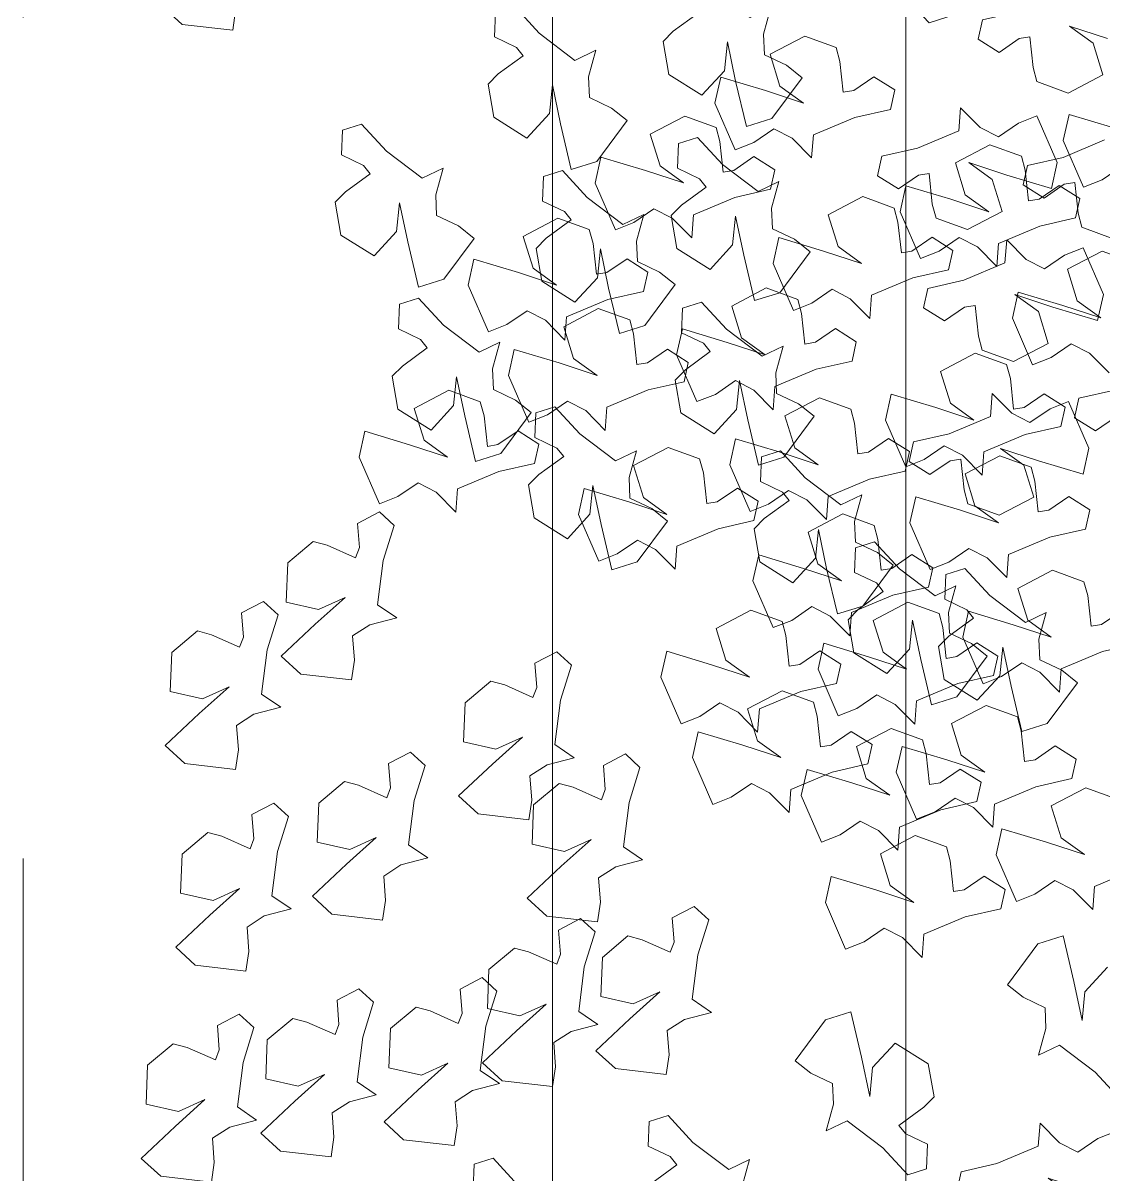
# Model space of a CAD drawing. Header units: metres. Extents: x -44 to 358, y -286 to 66.
# Drawn here: x -10.622 to -10.009, y -272.429 to -271.777 of the extents above; entities that cross this region are included whole.
import ezdxf

# ---------------------------------------------------------------- set-up
doc = ezdxf.new("R2010")
doc.units = ezdxf.units.M
doc.header["$LTSCALE"] = 0.3
doc.linetypes.add('HIDDEN2', pattern=[4.7625, 3.175, -1.5875])
for name, color, linetype, lineweight in [('ARBOLES', 86, 'Continuous', 0), ('baños', 141, 'Continuous', 0), ('Columnas', 7, 'Continuous', 18), ('muros bajitos', 252, 'Continuous', 5)]:
    doc.layers.add(name, color=color, linetype=linetype, lineweight=lineweight)
doc.layers.add('Techos 1', color=7, linetype='HIDDEN2', lineweight=9, true_color=0x42391a)

# ---------------------------------------------------------------- blocks, each defined once
blk = doc.blocks.new('TREES')
at = {"layer": 'ARBOLES', "color": 252, "true_color": 0x8da178}
for p, q in [((0.11066, 0.00966), (0.11286, 0.00294)), ((0.11883, 0.00671), (0.11582, 0.01032)), ((0.02032, 0.00153), (0.02504, 0.0068)), ((0.03129, 0.00668), (0.03303, 0.00325)), ((0.11666, 0.00246), (0.11883, 0.00671)), ((0.16753, 0.00781), (0.16542, 0.00459)), ((0.17594, 0.00272), (0.16753, 0.00781)), ((-0.01535, -0.00196), (-0.01943, 0.00566)), ((0.07993, 0.00042), (0.08157, 0.00666)), ((0.09249, 0.00578), (0.08388, 0.00104)), ((0.09758, 0.00514), (0.09249, 0.00578)), ((0.09581, -0.00369), (0.09758, 0.00514)), ((0.12228, 0.00578), (0.11366, 0.00104)), ((0.12737, 0.00514), (0.12228, 0.00578)), ((0.12559, -0.00369), (0.12737, 0.00514)), ((0.16542, 0.00459), (0.1638, 0.00018)), ((0.03303, 0.00325), (0.03604, -0.00036)), ((0.06276, 0.00321), (0.06684, -0.00441)), ((0.11286, 0.00294), (0.11666, 0.00246)), ((0.17793, -0.00201), (0.17594, 0.00272)), ((-0.06062, -0.00466), (-0.06282, 0.00206)), ((-0.03253, 0.00083), (-0.03416, -0.00541)), ((-0.00005, 0.00202), (0.00506, -0.00188)), ((0.01576, -0.00581), (0.02032, 0.00153)), ((0.04152, -0.00558), (0.04322, 0.00195)), ((0.05027, 0.00172), (0.04435, -0.00075)), ((0.0544, -0.00461), (0.05027, 0.00172)), ((0.07732, -0.00055), (0.07993, 0.00042)), ((0.08388, 0.00104), (0.08562, -0.0024)), ((0.11366, 0.00104), (0.1154, -0.0024)), ((0.1546, 0.00056), (0.15691, -0.00328)), ((0.15987, -0.00037), (0.1546, 0.00056)), ((0.1638, 0.00018), (0.15987, -0.00037)), ((-0.06879, -0.00171), (-0.06578, -0.00532)), ((-0.01087, -0.00188), (-0.01535, -0.00196)), ((-0.01431, -0.00598), (-0.01087, -0.00188)), ((0.01066, -0.00192), (0.00328, -0.00421)), ((0.00506, -0.00188), (0.01066, -0.00192)), ((0.03604, -0.00036), (0.03455, -0.00404)), ((0.04435, -0.00075), (0.04152, -0.00558)), ((0.07148, -0.00175), (0.07732, -0.00055)), ((0.072, -0.00375), (0.07148, -0.00175)), ((0.16939, -0.00488), (0.17793, -0.00201)), ((-0.02411, -0.00927), (-0.02128, -0.00444)), ((-0.02128, -0.00444), (-0.02298, -0.01197)), ((0.00328, -0.00421), (-0.00526, -0.00709)), ((0.03455, -0.00404), (0.03111, -0.00814)), ((0.06684, -0.00441), (0.06904, -0.01113)), ((0.07501, -0.00736), (0.072, -0.00375)), ((0.08562, -0.0024), (0.08862, -0.00601)), ((0.0941, -0.01123), (0.09581, -0.00369)), ((0.10286, -0.00393), (0.09694, -0.0064)), ((0.10698, -0.01025), (0.10286, -0.00393)), ((0.1154, -0.0024), (0.11841, -0.00601)), ((0.12389, -0.01123), (0.12559, -0.00369)), ((0.13264, -0.00393), (0.12672, -0.0064)), ((0.13677, -0.01025), (0.13264, -0.00393)), ((0.15691, -0.00328), (0.15235, -0.01062)), ((-0.13593, -0.00574), (-0.13756, -0.01198)), ((-0.06578, -0.00532), (-0.06526, -0.00732)), ((-0.05654, -0.01229), (-0.06062, -0.00466)), ((-0.03416, -0.00541), (-0.03004, -0.01174)), ((-0.0158, -0.00966), (-0.01431, -0.00598)), ((0.01808, -0.00965), (0.01576, -0.00581)), ((0.05277, -0.01085), (0.0544, -0.00461)), ((0.06796, -0.00547), (0.05935, -0.01021)), ((0.07305, -0.00611), (0.06796, -0.00547)), ((0.07127, -0.01494), (0.07305, -0.00611)), ((0.08862, -0.00601), (0.08714, -0.00969)), ((0.09694, -0.0064), (0.0941, -0.01123)), ((0.11841, -0.00601), (0.11692, -0.00969)), ((0.12672, -0.0064), (0.12389, -0.01123)), ((0.16202, -0.00717), (0.16939, -0.00488)), ((-0.11772, -0.01255), (-0.11428, -0.00845)), ((-0.0711, -0.00852), (-0.07371, -0.00949)), ((-0.06526, -0.00732), (-0.0711, -0.00852)), ((-0.03945, -0.0078), (-0.04162, -0.01205)), ((-0.03565, -0.00828), (-0.03945, -0.0078)), ((-0.03345, -0.015), (-0.03565, -0.00828)), ((-0.00526, -0.00709), (-0.00327, -0.01181)), ((0.00887, -0.00927), (0.0128, -0.00872)), ((0.0128, -0.00872), (0.01808, -0.00965)), ((0.03111, -0.00814), (0.03559, -0.00805)), ((0.03559, -0.00805), (0.03967, -0.01568)), ((0.07284, -0.01161), (0.07501, -0.00736)), ((0.16762, -0.00721), (0.16202, -0.00717)), ((0.17272, -0.01111), (0.16762, -0.00721)), ((-0.15125, -0.01327), (-0.15426, -0.00966)), ((-0.12752, -0.01584), (-0.12468, -0.01101)), ((-0.12468, -0.01101), (-0.12639, -0.01854)), ((-0.08765, -0.00968), (-0.08982, -0.01393)), ((-0.08385, -0.01016), (-0.08765, -0.00968)), ((-0.08165, -0.01688), (-0.08385, -0.01016)), ((-0.07371, -0.00949), (-0.07534, -0.01573)), ((-0.03004, -0.01174), (-0.02411, -0.00927)), ((-0.01279, -0.01327), (-0.0158, -0.00966)), ((0.00725, -0.01368), (0.00887, -0.00927)), ((0.05015, -0.01182), (0.05277, -0.01085)), ((0.05935, -0.01021), (0.06108, -0.01365)), ((0.08714, -0.00969), (0.0837, -0.01379)), ((0.10535, -0.01649), (0.10698, -0.01025)), ((0.11692, -0.00969), (0.11348, -0.01379)), ((0.13514, -0.01649), (0.13677, -0.01025)), ((0.15235, -0.01062), (0.14763, -0.01589)), ((0.16403, -0.01003), (0.16192, -0.01325)), ((0.17244, -0.01512), (0.16403, -0.01003)), ((0.1693, -0.01784), (0.17272, -0.01111)), ((-0.16144, -0.01197), (-0.16321, -0.0208)), ((-0.14951, -0.0167), (-0.15125, -0.01327)), ((-0.13756, -0.01198), (-0.13344, -0.01831)), ((-0.1192, -0.01623), (-0.11772, -0.01255)), ((-0.05206, -0.0122), (-0.05654, -0.01229)), ((-0.0555, -0.0163), (-0.05206, -0.0122)), ((-0.04162, -0.01205), (-0.03861, -0.01566)), ((-0.02298, -0.01197), (-0.02476, -0.0208)), ((-0.01106, -0.0167), (-0.01279, -0.01327)), ((-0.00327, -0.01181), (0.00515, -0.0169)), ((0.04431, -0.01302), (0.05015, -0.01182)), ((0.04483, -0.01502), (0.04431, -0.01302)), ((0.06904, -0.01113), (0.07284, -0.01161)), ((0.1555, -0.01477), (0.15698, -0.01331)), ((0.15698, -0.01331), (0.16093, -0.01777)), ((0.16192, -0.01325), (0.1603, -0.01766)), ((-0.08982, -0.01393), (-0.08681, -0.01753)), ((-0.0653, -0.01959), (-0.06246, -0.01476)), ((-0.06246, -0.01476), (-0.06417, -0.02229)), ((-0.02937, -0.02263), (-0.03345, -0.015)), ((0.00515, -0.0169), (0.00725, -0.01368)), ((0.04784, -0.01863), (0.04483, -0.01502)), ((0.06108, -0.01365), (0.06409, -0.01725)), ((0.06957, -0.02248), (0.07127, -0.01494)), ((0.07833, -0.01517), (0.0724, -0.01765)), ((0.08245, -0.0215), (0.07833, -0.01517)), ((0.0837, -0.01379), (0.08818, -0.0137)), ((0.08818, -0.0137), (0.09226, -0.02132)), ((0.11348, -0.01379), (0.11796, -0.0137)), ((0.11796, -0.0137), (0.12204, -0.02132)), ((0.15388, -0.01917), (0.1555, -0.01477)), ((0.17443, -0.01985), (0.17244, -0.01512)), ((-0.15813, -0.02144), (-0.14951, -0.0167)), ((-0.14724, -0.01718), (-0.14941, -0.02142)), ((-0.14344, -0.01766), (-0.14724, -0.01718)), ((-0.14124, -0.02438), (-0.14344, -0.01766)), ((-0.13344, -0.01831), (-0.12752, -0.01584)), ((-0.1162, -0.01984), (-0.1192, -0.01623)), ((-0.10692, -0.01625), (-0.10909, -0.0205)), ((-0.10312, -0.01673), (-0.10692, -0.01625)), ((-0.10092, -0.02345), (-0.10312, -0.01673)), ((-0.08681, -0.01753), (-0.08629, -0.01954)), ((-0.07757, -0.0245), (-0.08165, -0.01688)), ((-0.07534, -0.01573), (-0.07122, -0.02206)), ((-0.05698, -0.01998), (-0.0555, -0.0163)), ((-0.03809, -0.01767), (-0.04393, -0.01886)), ((-0.03861, -0.01566), (-0.03809, -0.01767)), ((-0.01967, -0.02144), (-0.01106, -0.0167)), ((0.03967, -0.01568), (0.04187, -0.0224)), ((0.06409, -0.01725), (0.0626, -0.02093)), ((0.0724, -0.01765), (0.06957, -0.02248)), ((0.0969, -0.01866), (0.10274, -0.01747)), ((0.10274, -0.01747), (0.10535, -0.01649)), ((0.12668, -0.01866), (0.13252, -0.01747)), ((0.13252, -0.01747), (0.13514, -0.01649)), ((0.14763, -0.01589), (0.14912, -0.01942)), ((0.1511, -0.01728), (0.15341, -0.02112)), ((0.15637, -0.01821), (0.1511, -0.01728)), ((0.1603, -0.01766), (0.15637, -0.01821)), ((0.16093, -0.01777), (0.16308, -0.01955)), ((-0.12639, -0.01854), (-0.12816, -0.02737)), ((-0.11446, -0.02327), (-0.1162, -0.01984)), ((-0.08629, -0.01954), (-0.09213, -0.02073)), ((-0.07122, -0.02206), (-0.0653, -0.01959)), ((-0.05398, -0.02359), (-0.05698, -0.01998)), ((-0.04654, -0.01983), (-0.04818, -0.02607)), ((-0.04393, -0.01886), (-0.04654, -0.01983)), ((-0.01317, -0.01907), (-0.01533, -0.02332)), ((-0.00936, -0.01955), (-0.01317, -0.01907)), ((-0.00716, -0.02627), (-0.00936, -0.01955)), ((0.04567, -0.02288), (0.04784, -0.01863)), ((0.09742, -0.02067), (0.0969, -0.01866)), ((0.1272, -0.02067), (0.12668, -0.01866)), ((0.14912, -0.01942), (0.15388, -0.01917)), ((0.16308, -0.01955), (0.1693, -0.01784)), ((0.1659, -0.02272), (0.17443, -0.01985)), ((-0.16321, -0.0208), (-0.15813, -0.02144)), ((-0.14941, -0.02142), (-0.1464, -0.02503)), ((-0.10909, -0.0205), (-0.10608, -0.02411)), ((-0.09475, -0.02171), (-0.09638, -0.02795)), ((-0.09213, -0.02073), (-0.09475, -0.02171)), ((-0.02476, -0.0208), (-0.01967, -0.02144)), ((0.0626, -0.02093), (0.05916, -0.02504)), ((0.08082, -0.02774), (0.08245, -0.0215)), ((0.09226, -0.02132), (0.09446, -0.02804)), ((0.10043, -0.02428), (0.09742, -0.02067)), ((0.12204, -0.02132), (0.12424, -0.02804)), ((0.13021, -0.02428), (0.1272, -0.02067)), ((0.15341, -0.02112), (0.14885, -0.02846)), ((-0.13716, -0.032), (-0.14124, -0.02438)), ((-0.12307, -0.02801), (-0.11446, -0.02327)), ((-0.10608, -0.02411), (-0.10556, -0.02611)), ((-0.09684, -0.03107), (-0.10092, -0.02345)), ((-0.07309, -0.02441), (-0.07757, -0.0245)), ((-0.07653, -0.02852), (-0.07309, -0.02441)), ((-0.06417, -0.02229), (-0.06594, -0.03112)), ((-0.05224, -0.02702), (-0.05398, -0.02359)), ((-0.02489, -0.02254), (-0.02937, -0.02263)), ((-0.02833, -0.02664), (-0.02489, -0.02254)), ((-0.01533, -0.02332), (-0.01233, -0.02693)), ((0.04187, -0.0224), (0.04567, -0.02288)), ((0.09826, -0.02852), (0.10043, -0.02428)), ((0.12804, -0.02852), (0.13021, -0.02428)), ((0.15852, -0.02502), (0.1659, -0.02272)), ((-0.1464, -0.02503), (-0.14588, -0.02704)), ((-0.10556, -0.02611), (-0.1114, -0.0273)), ((-0.05785, -0.0247), (-0.06002, -0.02894)), ((-0.05405, -0.02517), (-0.05785, -0.0247)), ((-0.05185, -0.0319), (-0.05405, -0.02517)), ((-0.04818, -0.02607), (-0.04405, -0.0324)), ((-0.03813, -0.02993), (-0.0353, -0.0251)), ((-0.0353, -0.0251), (-0.037, -0.03263)), ((-0.03332, -0.02564), (-0.03548, -0.02989)), ((-0.02951, -0.02612), (-0.03332, -0.02564)), ((-0.02982, -0.03032), (-0.02833, -0.02664)), ((-0.02731, -0.03284), (-0.02951, -0.02612)), ((-0.00309, -0.0339), (-0.00716, -0.02627)), ((0.05916, -0.02504), (0.06364, -0.02495)), ((0.06364, -0.02495), (0.06772, -0.03257)), ((0.16412, -0.02505), (0.15852, -0.02502)), ((0.16922, -0.02895), (0.16412, -0.02505)), ((-0.15172, -0.02823), (-0.15433, -0.02921)), ((-0.14588, -0.02704), (-0.15172, -0.02823)), ((-0.12816, -0.02737), (-0.12307, -0.02801)), ((-0.11401, -0.02828), (-0.11564, -0.03452)), ((-0.1114, -0.0273), (-0.11401, -0.02828)), ((-0.09638, -0.02795), (-0.09226, -0.03427)), ((-0.08633, -0.0318), (-0.0835, -0.02697)), ((-0.0835, -0.02697), (-0.0852, -0.03451)), ((-0.07802, -0.0322), (-0.07653, -0.02852)), ((-0.06085, -0.03176), (-0.05224, -0.02702)), ((-0.01233, -0.02693), (-0.0118, -0.02893)), ((0.07236, -0.02991), (0.0782, -0.02872)), ((0.0782, -0.02872), (0.08082, -0.02774)), ((0.09446, -0.02804), (0.09826, -0.02852)), ((0.12424, -0.02804), (0.12804, -0.02852)), ((0.14885, -0.02846), (0.14413, -0.03373)), ((-0.15433, -0.02921), (-0.15596, -0.03545)), ((-0.09236, -0.03099), (-0.09684, -0.03107)), ((-0.0958, -0.03509), (-0.09236, -0.03099)), ((-0.06002, -0.02894), (-0.05701, -0.03255)), ((-0.04405, -0.0324), (-0.03813, -0.02993)), ((-0.03548, -0.02989), (-0.03248, -0.0335)), ((-0.02681, -0.03393), (-0.02982, -0.03032)), ((-0.02026, -0.0311), (-0.02189, -0.03734)), ((-0.01764, -0.03013), (-0.02026, -0.0311)), ((-0.0118, -0.02893), (-0.01764, -0.03013)), ((0.02177, -0.03068), (0.01835, -0.03741)), ((0.02799, -0.02897), (0.02177, -0.03068)), ((0.03015, -0.03075), (0.02799, -0.02897)), ((0.0341, -0.03521), (0.03015, -0.03075)), ((0.0372, -0.02935), (0.03558, -0.03376)), ((0.04196, -0.0291), (0.0372, -0.02935)), ((0.04344, -0.03263), (0.04196, -0.0291)), ((0.07288, -0.03192), (0.07236, -0.02991)), ((0.14826, -0.02975), (0.14615, -0.03297)), ((0.15667, -0.03484), (0.14826, -0.02975)), ((0.1658, -0.03568), (0.16922, -0.02895)), ((-0.13268, -0.03191), (-0.13716, -0.032)), ((-0.13612, -0.03601), (-0.13268, -0.03191)), ((-0.09226, -0.03427), (-0.08633, -0.0318)), ((-0.07501, -0.0358), (-0.07802, -0.0322)), ((-0.06594, -0.03112), (-0.06085, -0.03176)), ((-0.05701, -0.03255), (-0.05649, -0.03456)), ((-0.04777, -0.03952), (-0.05185, -0.0319)), ((-0.037, -0.03263), (-0.03878, -0.04146)), ((-0.02324, -0.04047), (-0.02731, -0.03284)), ((0.03872, -0.0379), (0.04344, -0.03263)), ((0.06772, -0.03257), (0.06992, -0.03929)), ((0.07589, -0.03552), (0.07288, -0.03192)), ((0.14615, -0.03297), (0.14453, -0.03737)), ((0.15038, -0.03701), (0.152, -0.03261)), ((0.152, -0.03261), (0.15348, -0.03115)), ((0.15348, -0.03115), (0.15743, -0.03561)), ((-0.15596, -0.03545), (-0.15184, -0.04177)), ((-0.14592, -0.0393), (-0.14308, -0.03447)), ((-0.14308, -0.03447), (-0.14479, -0.04201)), ((-0.11564, -0.03452), (-0.11152, -0.04085)), ((-0.1056, -0.03838), (-0.10276, -0.03355)), ((-0.10276, -0.03355), (-0.10447, -0.04108)), ((-0.09728, -0.03877), (-0.0958, -0.03509)), ((-0.0852, -0.03451), (-0.08698, -0.04334)), ((-0.05649, -0.03456), (-0.06233, -0.03575)), ((-0.03196, -0.03551), (-0.03779, -0.0367)), ((-0.03248, -0.0335), (-0.03196, -0.03551)), ((-0.02507, -0.03736), (-0.02681, -0.03393)), ((0.0014, -0.03381), (-0.00309, -0.0339)), ((-0.00204, -0.03791), (0.0014, -0.03381)), ((0.03558, -0.03376), (0.0341, -0.03521)), ((0.07372, -0.03977), (0.07589, -0.03552)), ((0.14413, -0.03373), (0.14562, -0.03726)), ((0.15866, -0.03956), (0.15667, -0.03484)), ((-0.1376, -0.03969), (-0.13612, -0.03601)), ((-0.07328, -0.03924), (-0.07501, -0.0358)), ((-0.06495, -0.03673), (-0.06658, -0.04297)), ((-0.06233, -0.03575), (-0.06495, -0.03673)), ((-0.04041, -0.03767), (-0.04204, -0.04391)), ((-0.03779, -0.0367), (-0.04041, -0.03767)), ((-0.03369, -0.0421), (-0.02507, -0.03736)), ((-0.02189, -0.03734), (-0.01777, -0.04367)), ((-0.01184, -0.0412), (-0.00901, -0.03637)), ((-0.00901, -0.03637), (-0.01072, -0.0439)), ((0.01835, -0.03741), (0.02346, -0.04131)), ((0.13533, -0.037), (0.13765, -0.04084)), ((0.1406, -0.03793), (0.13533, -0.037)), ((0.14453, -0.03737), (0.1406, -0.03793)), ((0.14562, -0.03726), (0.15038, -0.03701)), ((0.15743, -0.03561), (0.15958, -0.03739)), ((0.15958, -0.03739), (0.1658, -0.03568)), ((-0.15184, -0.04177), (-0.14592, -0.0393)), ((-0.1346, -0.0433), (-0.1376, -0.03969)), ((-0.11152, -0.04085), (-0.1056, -0.03838)), ((-0.09428, -0.04238), (-0.09728, -0.03877)), ((-0.08189, -0.04398), (-0.07328, -0.03924)), ((-0.07364, -0.03879), (-0.0758, -0.04304)), ((-0.06983, -0.03927), (-0.07364, -0.03879)), ((-0.06763, -0.04599), (-0.06983, -0.03927)), ((-0.04329, -0.03943), (-0.04777, -0.03952)), ((-0.04673, -0.04353), (-0.04329, -0.03943)), ((-0.00353, -0.04159), (-0.00204, -0.03791)), ((0.03416, -0.04524), (0.03872, -0.0379)), ((0.06992, -0.03929), (0.07372, -0.03977)), ((0.15013, -0.04244), (0.15866, -0.03956)), ((-0.14479, -0.04201), (-0.14656, -0.05084)), ((-0.13497, -0.04066), (-0.13714, -0.04491)), ((-0.13117, -0.04114), (-0.13497, -0.04066)), ((-0.12897, -0.04786), (-0.13117, -0.04114)), ((-0.10447, -0.04108), (-0.10624, -0.04991)), ((-0.05653, -0.04682), (-0.0537, -0.04199)), ((-0.0537, -0.04199), (-0.0554, -0.04953)), ((-0.03878, -0.04146), (-0.03369, -0.0421)), ((-0.01876, -0.04038), (-0.02324, -0.04047)), ((-0.02219, -0.04448), (-0.01876, -0.04038)), ((-0.01777, -0.04367), (-0.01184, -0.0412)), ((-0.00052, -0.0452), (-0.00353, -0.04159)), ((0.02906, -0.04135), (0.02168, -0.04364)), ((0.02346, -0.04131), (0.02906, -0.04135)), ((0.13765, -0.04084), (0.13308, -0.04818)), ((-0.13286, -0.04674), (-0.1346, -0.0433)), ((-0.09254, -0.04581), (-0.09428, -0.04238)), ((-0.08698, -0.04334), (-0.08189, -0.04398)), ((-0.0758, -0.04304), (-0.0728, -0.04664)), ((-0.06658, -0.04297), (-0.06245, -0.04929)), ((-0.04822, -0.04721), (-0.04673, -0.04353)), ((-0.04204, -0.04391), (-0.03792, -0.05024)), ((-0.03199, -0.04777), (-0.02916, -0.04294)), ((-0.02916, -0.04294), (-0.03087, -0.05048)), ((-0.01072, -0.0439), (-0.01249, -0.05273)), ((0.02168, -0.04364), (0.01314, -0.04652)), ((0.14275, -0.04473), (0.15013, -0.04244)), ((-0.13714, -0.04491), (-0.13413, -0.04852)), ((-0.10116, -0.05055), (-0.09254, -0.04581)), ((-0.09554, -0.04536), (-0.0977, -0.04961)), ((-0.09173, -0.04584), (-0.09554, -0.04536)), ((-0.08953, -0.05256), (-0.09173, -0.04584)), ((-0.0728, -0.04664), (-0.07227, -0.04865)), ((-0.06356, -0.05361), (-0.06763, -0.04599)), ((-0.02368, -0.04816), (-0.02219, -0.04448)), ((0.00121, -0.04863), (-0.00052, -0.0452)), ((0.01314, -0.04652), (0.01514, -0.05124)), ((0.03648, -0.04908), (0.03416, -0.04524)), ((0.14835, -0.04477), (0.14275, -0.04473)), ((0.15345, -0.04866), (0.14835, -0.04477)), ((-0.14147, -0.05148), (-0.13286, -0.04674)), ((-0.13413, -0.04852), (-0.13361, -0.05052)), ((-0.12489, -0.05549), (-0.12897, -0.04786)), ((-0.07227, -0.04865), (-0.07811, -0.04984)), ((-0.06245, -0.04929), (-0.05653, -0.04682)), ((-0.04521, -0.05082), (-0.04822, -0.04721)), ((-0.03859, -0.04723), (-0.04075, -0.05148)), ((-0.03478, -0.04771), (-0.03859, -0.04723)), ((-0.03792, -0.05024), (-0.03199, -0.04777)), ((-0.03258, -0.05443), (-0.03478, -0.04771)), ((-0.02067, -0.05177), (-0.02368, -0.04816)), ((-0.0074, -0.05337), (0.00121, -0.04863)), ((0.02565, -0.05311), (0.02727, -0.0487)), ((0.02727, -0.0487), (0.03121, -0.04815)), ((0.03121, -0.04815), (0.03648, -0.04908)), ((0.12109, -0.04759), (0.11899, -0.05081)), ((0.1295, -0.05268), (0.12109, -0.04759)), ((0.13308, -0.04818), (0.12836, -0.05344)), ((0.15004, -0.0554), (0.15345, -0.04866)), ((-0.14656, -0.05084), (-0.14147, -0.05148)), ((-0.13361, -0.05052), (-0.13945, -0.05172)), ((-0.10624, -0.04991), (-0.10116, -0.05055)), ((-0.0977, -0.04961), (-0.0947, -0.05321)), ((-0.08073, -0.05082), (-0.08236, -0.05706)), ((-0.07811, -0.04984), (-0.08073, -0.05082)), ((-0.0554, -0.04953), (-0.05718, -0.05836)), ((-0.04347, -0.05426), (-0.04521, -0.05082)), ((-0.03087, -0.05048), (-0.03264, -0.0593)), ((0.11899, -0.05081), (0.11737, -0.05521)), ((0.13623, -0.05232), (0.13771, -0.05087)), ((0.13771, -0.05087), (0.14166, -0.05533)), ((-0.14207, -0.05269), (-0.1437, -0.05893)), ((-0.13945, -0.05172), (-0.14207, -0.05269)), ((-0.0947, -0.05321), (-0.09417, -0.05522)), ((-0.08546, -0.06018), (-0.08953, -0.05256)), ((-0.04075, -0.05148), (-0.03774, -0.05509)), ((-0.01894, -0.0552), (-0.02067, -0.05177)), ((-0.01249, -0.05273), (-0.0074, -0.05337)), ((0.01514, -0.05124), (0.02355, -0.05633)), ((0.02355, -0.05633), (0.02565, -0.05311)), ((0.08956, -0.05134), (0.08745, -0.05456)), ((0.09797, -0.05643), (0.08956, -0.05134)), ((0.1315, -0.0574), (0.1295, -0.05268)), ((0.13461, -0.05673), (0.13623, -0.05232)), ((-0.16476, -0.05473), (-0.16692, -0.05898)), ((-0.16095, -0.05521), (-0.16476, -0.05473)), ((-0.15875, -0.06193), (-0.16095, -0.05521)), ((-0.12041, -0.0554), (-0.12489, -0.05549)), ((-0.12385, -0.0595), (-0.12041, -0.0554)), ((-0.09417, -0.05522), (-0.10001, -0.05641)), ((-0.05907, -0.05352), (-0.06356, -0.05361)), ((-0.06251, -0.05762), (-0.05907, -0.05352)), ((-0.05349, -0.05473), (-0.05565, -0.05898)), ((-0.04968, -0.05521), (-0.05349, -0.05473)), ((-0.05209, -0.059), (-0.04347, -0.05426)), ((-0.04748, -0.06193), (-0.04968, -0.05521)), ((-0.03774, -0.05509), (-0.03722, -0.0571)), ((-0.02851, -0.06206), (-0.03258, -0.05443)), ((-0.02755, -0.05994), (-0.01894, -0.0552)), ((0.08745, -0.05456), (0.08583, -0.05896)), ((0.10816, -0.05484), (0.11048, -0.05868)), ((0.11343, -0.05577), (0.10816, -0.05484)), ((0.11737, -0.05521), (0.11343, -0.05577)), ((0.12836, -0.05344), (0.12985, -0.05698)), ((0.14166, -0.05533), (0.14381, -0.05711)), ((0.14381, -0.05711), (0.15004, -0.0554)), ((-0.11569, -0.05756), (-0.11785, -0.0618)), ((-0.11188, -0.05803), (-0.11569, -0.05756)), ((-0.10263, -0.05739), (-0.10426, -0.06363)), ((-0.10001, -0.05641), (-0.10263, -0.05739)), ((-0.08236, -0.05706), (-0.07824, -0.06338)), ((-0.07231, -0.06091), (-0.06948, -0.05608)), ((-0.06948, -0.05608), (-0.07119, -0.06362)), ((-0.064, -0.06131), (-0.06251, -0.05762)), ((-0.03722, -0.0571), (-0.04306, -0.05829)), ((0.05626, -0.05603), (0.05415, -0.05925)), ((0.06467, -0.06112), (0.05626, -0.05603)), ((0.09996, -0.06115), (0.09797, -0.05643)), ((0.12296, -0.06028), (0.1315, -0.0574)), ((0.12985, -0.05698), (0.13461, -0.05673)), ((-0.16692, -0.05898), (-0.16391, -0.06259)), ((-0.1437, -0.05893), (-0.13957, -0.06526)), ((-0.13365, -0.06279), (-0.13082, -0.05796)), ((-0.13082, -0.05796), (-0.13252, -0.06549)), ((-0.12534, -0.06318), (-0.12385, -0.0595)), ((-0.10968, -0.06476), (-0.11188, -0.05803)), ((-0.05718, -0.05836), (-0.05209, -0.059)), ((-0.05565, -0.05898), (-0.05265, -0.06259)), ((-0.04568, -0.05926), (-0.04731, -0.0655)), ((-0.04306, -0.05829), (-0.04568, -0.05926)), ((-0.03264, -0.0593), (-0.02755, -0.05994)), ((0.05415, -0.05925), (0.05253, -0.06366)), ((0.07663, -0.05859), (0.07895, -0.06243)), ((0.0819, -0.05952), (0.07663, -0.05859)), ((0.08583, -0.05896), (0.0819, -0.05952)), ((0.11048, -0.05868), (0.10592, -0.06602)), ((-0.15468, -0.06956), (-0.15875, -0.06193)), ((-0.11785, -0.0618), (-0.11485, -0.06541)), ((-0.08097, -0.06009), (-0.08546, -0.06018)), ((-0.08441, -0.0642), (-0.08097, -0.06009)), ((-0.07824, -0.06338), (-0.07231, -0.06091)), ((-0.06099, -0.06491), (-0.064, -0.06131)), ((-0.04341, -0.06956), (-0.04748, -0.06193)), ((-0.02402, -0.06197), (-0.02851, -0.06206)), ((-0.02746, -0.06607), (-0.02402, -0.06197)), ((0.06666, -0.06585), (0.06467, -0.06112)), ((0.09143, -0.06403), (0.09996, -0.06115)), ((0.11558, -0.06257), (0.12296, -0.06028)), ((-0.16391, -0.06259), (-0.16339, -0.06459)), ((-0.13957, -0.06526), (-0.13365, -0.06279)), ((-0.12233, -0.06679), (-0.12534, -0.06318)), ((-0.10426, -0.06363), (-0.10014, -0.06996)), ((-0.09421, -0.06748), (-0.09138, -0.06266)), ((-0.09138, -0.06266), (-0.09309, -0.07019)), ((-0.0859, -0.06788), (-0.08441, -0.0642)), ((-0.07119, -0.06362), (-0.07296, -0.07245)), ((-0.05265, -0.06259), (-0.05212, -0.06459)), ((0.04333, -0.06329), (0.04565, -0.06712)), ((0.0486, -0.06421), (0.04333, -0.06329)), ((0.05253, -0.06366), (0.0486, -0.06421)), ((0.07895, -0.06243), (0.07438, -0.06977)), ((0.08405, -0.06632), (0.09143, -0.06403)), ((0.12118, -0.06261), (0.11558, -0.06257)), ((0.12628, -0.06651), (0.12118, -0.06261)), ((-0.16923, -0.06579), (-0.17185, -0.06676)), ((-0.16339, -0.06459), (-0.16923, -0.06579)), ((-0.13252, -0.06549), (-0.1343, -0.07432)), ((-0.11485, -0.06541), (-0.11432, -0.06742)), ((-0.10561, -0.07238), (-0.10968, -0.06476)), ((-0.05926, -0.06835), (-0.06099, -0.06491)), ((-0.05796, -0.06579), (-0.06058, -0.06676)), ((-0.05212, -0.06459), (-0.05796, -0.06579)), ((-0.04731, -0.0655), (-0.04319, -0.07183)), ((-0.03726, -0.06936), (-0.03443, -0.06453)), ((-0.03443, -0.06453), (-0.03613, -0.07207)), ((-0.02895, -0.06975), (-0.02746, -0.06607)), ((0.05813, -0.06873), (0.06666, -0.06585)), ((0.08965, -0.06636), (0.08405, -0.06632)), ((0.09475, -0.07025), (0.08965, -0.06636)), ((0.10592, -0.06602), (0.10119, -0.07129)), ((0.12287, -0.07324), (0.12628, -0.06651)), ((-0.17185, -0.06676), (-0.17348, -0.073)), ((-0.12016, -0.06861), (-0.12278, -0.06958)), ((-0.12059, -0.07022), (-0.12233, -0.06679)), ((-0.11432, -0.06742), (-0.12016, -0.06861)), ((-0.10014, -0.06996), (-0.09421, -0.06748)), ((-0.08289, -0.07148), (-0.0859, -0.06788)), ((-0.06787, -0.07309), (-0.05926, -0.06835)), ((-0.06058, -0.06676), (-0.06221, -0.073)), ((0.04565, -0.06712), (0.04108, -0.07447)), ((0.05075, -0.07102), (0.05813, -0.06873)), ((0.10906, -0.07016), (0.11054, -0.06871)), ((0.11054, -0.06871), (0.11449, -0.07317)), ((-0.15019, -0.06947), (-0.15468, -0.06956)), ((-0.15363, -0.07357), (-0.15019, -0.06947)), ((-0.12921, -0.07496), (-0.12059, -0.07022)), ((-0.12278, -0.06958), (-0.12441, -0.07583)), ((-0.09309, -0.07019), (-0.09486, -0.07902)), ((-0.03892, -0.06947), (-0.04341, -0.06956)), ((-0.04319, -0.07183), (-0.03726, -0.06936)), ((-0.04236, -0.07357), (-0.03892, -0.06947)), ((-0.02594, -0.07336), (-0.02895, -0.06975)), ((0.05635, -0.07106), (0.05075, -0.07102)), ((0.06145, -0.07495), (0.05635, -0.07106)), ((0.07438, -0.06977), (0.06966, -0.07503)), ((0.09133, -0.07699), (0.09475, -0.07025)), ((0.10744, -0.07457), (0.10906, -0.07016)), ((-0.17348, -0.073), (-0.16936, -0.07933)), ((-0.16343, -0.07686), (-0.1606, -0.07203)), ((-0.1606, -0.07203), (-0.1623, -0.07956)), ((-0.10113, -0.07229), (-0.10561, -0.07238)), ((-0.10456, -0.07639), (-0.10113, -0.07229)), ((-0.08116, -0.07492), (-0.08289, -0.07148)), ((-0.07296, -0.07245), (-0.06787, -0.07309)), ((-0.06221, -0.073), (-0.05809, -0.07933)), ((-0.05216, -0.07686), (-0.04933, -0.07203)), ((-0.04933, -0.07203), (-0.05103, -0.07956)), ((-0.03613, -0.07207), (-0.03791, -0.08089)), ((0.01577, -0.07329), (0.01361, -0.07721)), ((0.0176, -0.07831), (0.01577, -0.07329)), ((0.07753, -0.07391), (0.07901, -0.07246)), ((0.07901, -0.07246), (0.08296, -0.07692)), ((0.10119, -0.07129), (0.10268, -0.07482)), ((0.11449, -0.07317), (0.11665, -0.07495)), ((0.11665, -0.07495), (0.12287, -0.07324)), ((-0.15512, -0.07725), (-0.15363, -0.07357)), ((-0.1343, -0.07432), (-0.12921, -0.07496)), ((-0.11436, -0.07968), (-0.11153, -0.07485)), ((-0.11153, -0.07485), (-0.11324, -0.08239)), ((-0.08977, -0.07966), (-0.08116, -0.07492)), ((-0.08327, -0.07352), (-0.08544, -0.07777)), ((-0.07947, -0.074), (-0.08327, -0.07352)), ((-0.07727, -0.08072), (-0.07947, -0.074)), ((-0.04385, -0.07725), (-0.04236, -0.07357)), ((-0.02421, -0.07679), (-0.02594, -0.07336)), ((-0.00196, -0.07547), (-0.00427, -0.07853)), ((0.00496, -0.07693), (-0.00196, -0.07547)), ((0.04108, -0.07447), (0.03636, -0.07973)), ((0.05803, -0.08168), (0.06145, -0.07495)), ((0.06966, -0.07503), (0.07115, -0.07857)), ((0.07591, -0.07832), (0.07753, -0.07391)), ((0.10268, -0.07482), (0.10744, -0.07457)), ((0.14388, -0.07387), (0.14177, -0.07709)), ((0.15229, -0.07896), (0.14388, -0.07387)), ((-0.16936, -0.07933), (-0.16343, -0.07686)), ((-0.15211, -0.08086), (-0.15512, -0.07725)), ((-0.14724, -0.07632), (-0.14941, -0.08057)), ((-0.14344, -0.0768), (-0.14724, -0.07632)), ((-0.14124, -0.08352), (-0.14344, -0.0768)), ((-0.12441, -0.07583), (-0.12029, -0.08215)), ((-0.10605, -0.08007), (-0.10456, -0.07639)), ((-0.08544, -0.07777), (-0.08243, -0.08138)), ((-0.05809, -0.07933), (-0.05216, -0.07686)), ((-0.04084, -0.08086), (-0.04385, -0.07725)), ((-0.03282, -0.08153), (-0.02421, -0.07679)), ((0.01361, -0.07721), (0.00496, -0.07693)), ((0.04423, -0.07861), (0.04571, -0.07715)), ((0.04571, -0.07715), (0.04966, -0.08161)), ((0.08296, -0.07692), (0.08511, -0.0787)), ((0.08511, -0.0787), (0.09133, -0.07699)), ((0.09831, -0.0767), (0.0962, -0.07992)), ((0.10672, -0.08178), (0.09831, -0.0767)), ((0.14177, -0.07709), (0.14015, -0.0815)), ((-0.1623, -0.07956), (-0.16408, -0.08839)), ((-0.12029, -0.08215), (-0.11436, -0.07968)), ((-0.09486, -0.07902), (-0.08977, -0.07966)), ((-0.05103, -0.07956), (-0.05281, -0.08839)), ((-0.00427, -0.07853), (-0.00168, -0.08253)), ((0.02005, -0.08144), (0.0176, -0.07831)), ((0.03636, -0.07973), (0.03785, -0.08326)), ((0.04261, -0.08302), (0.04423, -0.07861)), ((0.07115, -0.07857), (0.07591, -0.07832)), ((0.0962, -0.07992), (0.09458, -0.08432)), ((0.15428, -0.08369), (0.15229, -0.07896)), ((-0.15038, -0.08429), (-0.15211, -0.08086)), ((-0.14941, -0.08057), (-0.1464, -0.08418)), ((-0.10304, -0.08368), (-0.10605, -0.08007)), ((-0.08243, -0.08138), (-0.08191, -0.08338)), ((-0.07319, -0.08835), (-0.07727, -0.08072)), ((-0.03911, -0.08429), (-0.04084, -0.08086)), ((-0.03791, -0.08089), (-0.03282, -0.08153)), ((-0.00168, -0.08253), (0.00295, -0.08173)), ((0.00295, -0.08173), (0.00495, -0.08228)), ((0.02467, -0.08064), (0.02005, -0.08144)), ((0.02852, -0.08086), (0.02467, -0.08064)), ((0.02831, -0.09069), (0.02852, -0.08086)), ((0.04966, -0.08161), (0.05181, -0.08339)), ((0.05181, -0.08339), (0.05803, -0.08168)), ((0.10871, -0.08651), (0.10672, -0.08178)), ((0.13095, -0.08113), (0.13326, -0.08496)), ((0.13622, -0.08205), (0.13095, -0.08113)), ((0.14015, -0.0815), (0.13622, -0.08205)), ((-0.15899, -0.08903), (-0.15038, -0.08429)), ((-0.1464, -0.08418), (-0.14588, -0.08618)), ((-0.13716, -0.09115), (-0.14124, -0.08352)), ((-0.11324, -0.08239), (-0.11501, -0.09122)), ((-0.10131, -0.08711), (-0.10304, -0.08368)), ((-0.08191, -0.08338), (-0.08775, -0.08458)), ((-0.04772, -0.08903), (-0.03911, -0.08429)), ((0.00495, -0.08228), (0.00306, -0.08793)), ((0.01278, -0.08358), (0.01846, -0.08882)), ((0.01555, -0.08845), (0.01278, -0.08358)), ((0.03785, -0.08326), (0.04261, -0.08302)), ((0.08538, -0.08395), (0.0877, -0.08779)), ((0.09065, -0.08488), (0.08538, -0.08395)), ((0.09458, -0.08432), (0.09065, -0.08488)), ((0.14574, -0.08657), (0.15428, -0.08369)), ((-0.14588, -0.08618), (-0.15172, -0.08738)), ((-0.09036, -0.08555), (-0.09199, -0.09179)), ((-0.08775, -0.08458), (-0.09036, -0.08555)), ((0.10018, -0.08939), (0.10871, -0.08651)), ((0.13326, -0.08496), (0.1287, -0.09231)), ((0.13837, -0.08886), (0.14574, -0.08657)), ((-0.16408, -0.08839), (-0.15899, -0.08903)), ((-0.15433, -0.08835), (-0.15596, -0.09459)), ((-0.15172, -0.08738), (-0.15433, -0.08835)), ((-0.10992, -0.09186), (-0.10131, -0.08711)), ((-0.06871, -0.08826), (-0.07319, -0.08835)), ((-0.07215, -0.09236), (-0.06871, -0.08826)), ((-0.05281, -0.08839), (-0.04772, -0.08903)), ((0.00306, -0.08793), (0.0026, -0.09069)), ((0.01473, -0.09481), (0.01555, -0.08845)), ((0.01846, -0.08882), (0.02522, -0.09477)), ((0.06764, -0.08889), (0.06553, -0.09211)), ((0.07605, -0.09398), (0.06764, -0.08889)), ((0.0877, -0.08779), (0.08313, -0.09513)), ((0.14397, -0.0889), (0.13837, -0.08886)), ((0.14907, -0.09279), (0.14397, -0.0889)), ((-0.13268, -0.09106), (-0.13716, -0.09115)), ((-0.13612, -0.09516), (-0.13268, -0.09106)), ((-0.10869, -0.08947), (-0.11085, -0.09371)), ((-0.10489, -0.08994), (-0.10869, -0.08947)), ((-0.10269, -0.09667), (-0.10489, -0.08994)), ((-0.08195, -0.09565), (-0.07911, -0.09082)), ((-0.07911, -0.09082), (-0.08082, -0.09835)), ((-0.01228, -0.08925), (-0.01445, -0.09318)), ((-0.01045, -0.09428), (-0.01228, -0.08925)), ((0.0026, -0.09069), (0.00719, -0.09522)), ((0.02522, -0.09477), (0.02831, -0.09069)), ((0.0928, -0.09168), (0.10018, -0.08939)), ((-0.11501, -0.09122), (-0.10992, -0.09186)), ((-0.09199, -0.09179), (-0.08787, -0.09812)), ((-0.07364, -0.09604), (-0.07215, -0.09236)), ((-0.03001, -0.09144), (-0.03232, -0.09449)), ((-0.02309, -0.0929), (-0.03001, -0.09144)), ((-0.01445, -0.09318), (-0.02309, -0.0929)), ((0.06553, -0.09211), (0.06391, -0.09652)), ((0.0984, -0.09172), (0.0928, -0.09168)), ((0.1035, -0.09561), (0.0984, -0.09172)), ((0.1287, -0.09231), (0.12398, -0.09757)), ((0.14565, -0.09953), (0.14907, -0.09279)), ((-0.15596, -0.09459), (-0.15184, -0.10092)), ((-0.14592, -0.09845), (-0.14308, -0.09362)), ((-0.14308, -0.09362), (-0.14479, -0.10115)), ((-0.1376, -0.09884), (-0.13612, -0.09516)), ((-0.11085, -0.09371), (-0.10785, -0.09732)), ((-0.03232, -0.09449), (-0.02973, -0.09849)), ((-0.00801, -0.09741), (-0.01045, -0.09428)), ((0.00719, -0.09522), (0.01473, -0.09481)), ((0.02015, -0.09488), (0.01799, -0.0988)), ((0.02199, -0.0999), (0.02015, -0.09488)), ((0.07804, -0.09871), (0.07605, -0.09398)), ((0.08313, -0.09513), (0.07841, -0.10039)), ((0.13185, -0.09645), (0.13333, -0.09499)), ((0.13333, -0.09499), (0.13728, -0.09945)), ((-0.10785, -0.09732), (-0.10733, -0.09933)), ((-0.09861, -0.10429), (-0.10269, -0.09667)), ((-0.08787, -0.09812), (-0.08195, -0.09565)), ((-0.07063, -0.09965), (-0.07364, -0.09604)), ((-0.02973, -0.09849), (-0.0251, -0.09769)), ((-0.0251, -0.09769), (-0.0231, -0.09825)), ((-0.00338, -0.09661), (-0.00801, -0.09741)), ((0.00046, -0.09682), (-0.00338, -0.09661)), ((0.00243, -0.09706), (0.00011, -0.10012)), ((0.00026, -0.10665), (0.00046, -0.09682)), ((0.00935, -0.09852), (0.00243, -0.09706)), ((0.05471, -0.09614), (0.05703, -0.09998)), ((0.05998, -0.09707), (0.05471, -0.09614)), ((0.06391, -0.09652), (0.05998, -0.09707)), ((0.10008, -0.10235), (0.1035, -0.09561)), ((0.12398, -0.09757), (0.12547, -0.1011)), ((0.13023, -0.10086), (0.13185, -0.09645)), ((-0.15184, -0.10092), (-0.14592, -0.09845)), ((-0.1346, -0.10245), (-0.1376, -0.09884)), ((-0.12532, -0.09886), (-0.12749, -0.10311)), ((-0.12152, -0.09934), (-0.12532, -0.09886)), ((-0.11932, -0.10606), (-0.12152, -0.09934)), ((-0.10733, -0.09933), (-0.11317, -0.10052)), ((-0.08082, -0.09835), (-0.08259, -0.10718)), ((-0.06889, -0.10308), (-0.07063, -0.09965)), ((-0.0231, -0.09825), (-0.02499, -0.1039)), ((-0.01527, -0.09954), (-0.00959, -0.10479)), ((-0.0125, -0.10441), (-0.01527, -0.09954)), ((0.01799, -0.0988), (0.00935, -0.09852)), ((0.02443, -0.10303), (0.02199, -0.0999)), ((0.05703, -0.09998), (0.05246, -0.10732)), ((0.06951, -0.10158), (0.07804, -0.09871)), ((0.08466, -0.10368), (0.08628, -0.09927)), ((0.08628, -0.09927), (0.08776, -0.09782)), ((0.08776, -0.09782), (0.09171, -0.10228)), ((0.13728, -0.09945), (0.13943, -0.10123)), ((0.13943, -0.10123), (0.14565, -0.09953)), ((-0.14479, -0.10115), (-0.14656, -0.10998)), ((-0.11578, -0.1015), (-0.11741, -0.10774)), ((-0.11317, -0.10052), (-0.11578, -0.1015)), ((0.00011, -0.10012), (0.00271, -0.10412)), ((0.02906, -0.10223), (0.02443, -0.10303)), ((0.0329, -0.10245), (0.02906, -0.10223)), ((0.06213, -0.10388), (0.06951, -0.10158)), ((0.07841, -0.10039), (0.0799, -0.10393)), ((0.12548, -0.10203), (0.12337, -0.10525)), ((0.12547, -0.1011), (0.13023, -0.10086)), ((0.13389, -0.10712), (0.12548, -0.10203)), ((-0.13286, -0.10588), (-0.1346, -0.10245)), ((-0.12749, -0.10311), (-0.12448, -0.10672)), ((-0.09413, -0.1042), (-0.09861, -0.10429)), ((-0.09757, -0.1083), (-0.09413, -0.1042)), ((-0.07751, -0.10782), (-0.06889, -0.10308)), ((-0.03068, -0.10427), (-0.03285, -0.10819)), ((-0.02885, -0.1093), (-0.03068, -0.10427)), ((-0.02499, -0.1039), (-0.02545, -0.10665)), ((-0.01332, -0.11078), (-0.0125, -0.10441)), ((0.00271, -0.10412), (0.00734, -0.10332)), ((0.00734, -0.10332), (0.00933, -0.10387)), ((0.00933, -0.10387), (0.00745, -0.10952)), ((0.0327, -0.11228), (0.0329, -0.10245)), ((0.06773, -0.10392), (0.06213, -0.10388)), ((0.07283, -0.10781), (0.06773, -0.10392)), ((0.0799, -0.10393), (0.08466, -0.10368)), ((0.09171, -0.10228), (0.09386, -0.10406)), ((0.09386, -0.10406), (0.10008, -0.10235)), ((-0.14147, -0.11062), (-0.13286, -0.10588)), ((-0.11524, -0.11368), (-0.11932, -0.10606)), ((-0.04841, -0.10646), (-0.05072, -0.10951)), ((-0.04149, -0.10791), (-0.04841, -0.10646)), ((-0.02545, -0.10665), (-0.02086, -0.11119)), ((-0.00959, -0.10479), (-0.00284, -0.11074)), ((-0.00284, -0.11074), (0.00026, -0.10665)), ((0.01717, -0.10517), (0.02284, -0.11041)), ((0.01993, -0.11004), (0.01717, -0.10517)), ((0.12337, -0.10525), (0.12175, -0.10966)), ((-0.12396, -0.10872), (-0.1298, -0.10992)), ((-0.12448, -0.10672), (-0.12396, -0.10872)), ((-0.11741, -0.10774), (-0.11329, -0.11406)), ((-0.10737, -0.11159), (-0.10453, -0.10676)), ((-0.10453, -0.10676), (-0.10624, -0.1143)), ((-0.09905, -0.11198), (-0.09757, -0.1083)), ((-0.08259, -0.10718), (-0.07751, -0.10782)), ((-0.03285, -0.10819), (-0.04149, -0.10791)), ((0.05246, -0.10732), (0.04774, -0.11259)), ((0.06942, -0.11454), (0.07283, -0.10781)), ((0.13588, -0.11185), (0.13389, -0.10712)), ((-0.14656, -0.10998), (-0.14147, -0.11062)), ((-0.13241, -0.11089), (-0.13404, -0.11713)), ((-0.1298, -0.10992), (-0.13241, -0.11089)), ((-0.05072, -0.10951), (-0.04813, -0.11351)), ((-0.02641, -0.11243), (-0.02885, -0.1093)), ((-0.02086, -0.11119), (-0.01332, -0.11078)), ((0.00745, -0.10952), (0.00698, -0.11228)), ((0.01911, -0.1164), (0.01993, -0.11004)), ((0.02284, -0.11041), (0.0296, -0.11636)), ((0.05561, -0.11147), (0.05709, -0.11001)), ((0.05709, -0.11001), (0.06104, -0.11447)), ((0.11255, -0.10929), (0.11486, -0.11312)), ((0.11782, -0.11022), (0.11255, -0.10929)), ((0.12175, -0.10966), (0.11782, -0.11022)), ((-0.11329, -0.11406), (-0.10737, -0.11159)), ((-0.09605, -0.11559), (-0.09905, -0.11198)), ((-0.04813, -0.11351), (-0.0435, -0.11271)), ((-0.0435, -0.11271), (-0.0415, -0.11326)), ((-0.0415, -0.11326), (-0.04339, -0.11892)), ((-0.02178, -0.11163), (-0.02641, -0.11243)), ((-0.01794, -0.11184), (-0.02178, -0.11163)), ((-0.01814, -0.12167), (-0.01794, -0.11184)), ((0.00698, -0.11228), (0.01157, -0.11681)), ((0.0296, -0.11636), (0.0327, -0.11228)), ((0.03329, -0.11272), (0.03112, -0.11664)), ((0.03512, -0.11775), (0.03329, -0.11272)), ((0.04774, -0.11259), (0.04923, -0.11612)), ((0.05399, -0.11588), (0.05561, -0.11147)), ((0.11486, -0.11312), (0.1103, -0.12047)), ((0.12734, -0.11473), (0.13588, -0.11185)), ((-0.11076, -0.1136), (-0.11524, -0.11368)), ((-0.1142, -0.1177), (-0.11076, -0.1136)), ((-0.10624, -0.1143), (-0.10801, -0.12313)), ((-0.09431, -0.11903), (-0.09605, -0.11559)), ((-0.03367, -0.11456), (-0.02799, -0.1198)), ((-0.0309, -0.11943), (-0.03367, -0.11456)), ((0.01556, -0.1149), (0.01324, -0.11796)), ((0.02248, -0.11636), (0.01556, -0.1149)), ((0.06104, -0.11447), (0.06319, -0.11625)), ((0.06319, -0.11625), (0.06942, -0.11454)), ((0.11997, -0.11702), (0.12734, -0.11473)), ((-0.13404, -0.11713), (-0.12992, -0.12346)), ((-0.124, -0.12099), (-0.12116, -0.11616)), ((-0.12116, -0.11616), (-0.12287, -0.12369)), ((-0.11569, -0.12138), (-0.1142, -0.1177)), ((-0.09029, -0.1167), (-0.09245, -0.12095)), ((-0.08648, -0.11718), (-0.09029, -0.1167)), ((-0.08429, -0.1239), (-0.08648, -0.11718)), ((0.01157, -0.11681), (0.01911, -0.1164)), ((0.03112, -0.11664), (0.02248, -0.11636)), ((0.03756, -0.12087), (0.03512, -0.11775)), ((0.04923, -0.11612), (0.05399, -0.11588)), ((0.09306, -0.11613), (0.09095, -0.11935)), ((0.10147, -0.12122), (0.09306, -0.11613)), ((0.12557, -0.11706), (0.11997, -0.11702)), ((0.13067, -0.12095), (0.12557, -0.11706)), ((-0.10292, -0.12377), (-0.09431, -0.11903)), ((-0.04339, -0.11892), (-0.04385, -0.12167)), ((-0.03173, -0.1258), (-0.0309, -0.11943)), ((-0.02799, -0.1198), (-0.02124, -0.12576)), ((0.01324, -0.11796), (0.01584, -0.12196)), ((0.09095, -0.11935), (0.08933, -0.12375)), ((-0.12992, -0.12346), (-0.124, -0.12099)), ((-0.11268, -0.12499), (-0.11569, -0.12138)), ((-0.09245, -0.12095), (-0.08945, -0.12456)), ((-0.04385, -0.12167), (-0.03926, -0.1262)), ((-0.02124, -0.12576), (-0.01814, -0.12167)), ((0.01584, -0.12196), (0.02047, -0.12116)), ((0.02047, -0.12116), (0.02247, -0.12171)), ((0.02247, -0.12171), (0.02058, -0.12736)), ((0.04219, -0.12007), (0.03756, -0.12087)), ((0.04603, -0.12029), (0.04219, -0.12007)), ((0.04583, -0.13012), (0.04603, -0.12029)), ((0.10346, -0.12594), (0.10147, -0.12122)), ((0.1103, -0.12047), (0.10558, -0.12573)), ((0.12725, -0.12769), (0.13067, -0.12095)), ((-0.12287, -0.12369), (-0.12464, -0.13252)), ((-0.10801, -0.12313), (-0.10292, -0.12377)), ((-0.08021, -0.13153), (-0.08429, -0.1239)), ((0.0303, -0.12301), (0.03597, -0.12825)), ((0.03307, -0.12788), (0.0303, -0.12301)), ((0.08013, -0.12338), (0.08245, -0.12722)), ((0.0854, -0.12431), (0.08013, -0.12338)), ((0.08933, -0.12375), (0.0854, -0.12431)), ((0.11345, -0.12461), (0.11493, -0.12316)), ((0.11493, -0.12316), (0.11888, -0.12762)), ((-0.11094, -0.12842), (-0.11268, -0.12499)), ((-0.08893, -0.12656), (-0.09476, -0.12776)), ((-0.08945, -0.12456), (-0.08893, -0.12656)), ((-0.03926, -0.1262), (-0.03173, -0.1258)), ((0.09493, -0.12882), (0.10346, -0.12594)), ((0.10558, -0.12573), (0.10707, -0.12927)), ((0.11183, -0.12902), (0.11345, -0.12461)), ((-0.11956, -0.13316), (-0.11094, -0.12842)), ((-0.09738, -0.12873), (-0.09901, -0.13497)), ((-0.09476, -0.12776), (-0.09738, -0.12873)), ((0.02058, -0.12736), (0.02012, -0.13012)), ((0.03224, -0.13424), (0.03307, -0.12788)), ((0.03597, -0.12825), (0.04273, -0.1342)), ((0.08245, -0.12722), (0.07788, -0.13456)), ((0.08755, -0.13111), (0.09493, -0.12882)), ((0.11888, -0.12762), (0.12103, -0.12939)), ((0.12103, -0.12939), (0.12725, -0.12769)), ((-0.00876, -0.13056), (-0.01093, -0.13448)), ((-0.00693, -0.13559), (-0.00876, -0.13056)), ((0.02012, -0.13012), (0.0247, -0.13465)), ((0.04273, -0.1342), (0.04583, -0.13012)), ((0.09315, -0.13115), (0.08755, -0.13111)), ((0.09825, -0.13504), (0.09315, -0.13115)), ((0.10707, -0.12927), (0.11183, -0.12902)), ((-0.12464, -0.13252), (-0.11956, -0.13316)), ((-0.07573, -0.13144), (-0.08021, -0.13153)), ((-0.07917, -0.13554), (-0.07573, -0.13144)), ((-0.02649, -0.13275), (-0.02881, -0.1358)), ((-0.01957, -0.1342), (-0.02649, -0.13275)), ((-0.09901, -0.13497), (-0.09489, -0.1413)), ((-0.08897, -0.13883), (-0.08613, -0.134)), ((-0.08613, -0.134), (-0.08784, -0.14153)), ((-0.08065, -0.13922), (-0.07917, -0.13554)), ((-0.01093, -0.13448), (-0.01957, -0.1342)), ((-0.00449, -0.13871), (-0.00693, -0.13559)), ((0.0247, -0.13465), (0.03224, -0.13424)), ((0.07788, -0.13456), (0.07316, -0.13982)), ((0.09483, -0.14178), (0.09825, -0.13504)), ((-0.02881, -0.1358), (-0.02621, -0.1398)), ((0.03767, -0.13618), (0.03551, -0.14011)), ((0.0395, -0.14121), (0.03767, -0.13618)), ((0.08103, -0.1387), (0.08251, -0.13725)), ((0.08251, -0.13725), (0.08646, -0.14171)), ((-0.09489, -0.1413), (-0.08897, -0.13883)), ((-0.07765, -0.14283), (-0.08065, -0.13922)), ((-0.02621, -0.1398), (-0.02158, -0.139)), ((-0.02158, -0.139), (-0.01958, -0.13955)), ((-0.01958, -0.13955), (-0.02147, -0.1452)), ((0.00014, -0.13791), (-0.00449, -0.13871)), ((0.00398, -0.13813), (0.00014, -0.13791)), ((0.00378, -0.14796), (0.00398, -0.13813)), ((0.01994, -0.13837), (0.01763, -0.14142)), ((0.02686, -0.13983), (0.01994, -0.13837)), ((0.03551, -0.14011), (0.02686, -0.13983)), ((0.07316, -0.13982), (0.07465, -0.14336)), ((0.07941, -0.14311), (0.08103, -0.1387)), ((-0.08784, -0.14153), (-0.08961, -0.15036)), ((-0.05433, -0.14088), (-0.0565, -0.1448)), ((-0.0525, -0.14591), (-0.05433, -0.14088)), ((-0.01175, -0.14085), (-0.00608, -0.14609)), ((-0.00898, -0.14572), (-0.01175, -0.14085)), ((0.01763, -0.14142), (0.02022, -0.14542)), ((0.04195, -0.14434), (0.0395, -0.14121)), ((0.08646, -0.14171), (0.08861, -0.14349)), ((0.08861, -0.14349), (0.09483, -0.14178)), ((-0.07591, -0.14626), (-0.07765, -0.14283)), ((-0.07206, -0.14307), (-0.07437, -0.14612)), ((-0.06514, -0.14452), (-0.07206, -0.14307)), ((0.04657, -0.14354), (0.04195, -0.14434)), ((0.05042, -0.14375), (0.04657, -0.14354)), ((0.05021, -0.15358), (0.05042, -0.14375)), ((0.07465, -0.14336), (0.07941, -0.14311)), ((-0.08452, -0.151), (-0.07591, -0.14626)), ((-0.07437, -0.14612), (-0.07178, -0.15012)), ((-0.0565, -0.1448), (-0.06514, -0.14452)), ((-0.05006, -0.14904), (-0.0525, -0.14591)), ((-0.02147, -0.1452), (-0.02194, -0.14796)), ((-0.00981, -0.15208), (-0.00898, -0.14572)), ((-0.00608, -0.14609), (0.00068, -0.15204)), ((0.02022, -0.14542), (0.02485, -0.14462)), ((0.02485, -0.14462), (0.02685, -0.14517)), ((0.02685, -0.14517), (0.02496, -0.15083)), ((0.03468, -0.14647), (0.04036, -0.15172)), ((0.03745, -0.15134), (0.03468, -0.14647)), ((-0.04543, -0.14823), (-0.05006, -0.14904)), ((-0.04159, -0.14845), (-0.04543, -0.14823)), ((-0.04179, -0.15828), (-0.04159, -0.14845)), ((-0.02194, -0.14796), (-0.01735, -0.15249)), ((0.00068, -0.15204), (0.00378, -0.14796)), ((-0.08961, -0.15036), (-0.08452, -0.151)), ((-0.07178, -0.15012), (-0.06715, -0.14932)), ((-0.06715, -0.14932), (-0.06515, -0.14987)), ((-0.06515, -0.14987), (-0.06704, -0.15553)), ((0.02496, -0.15083), (0.0245, -0.15358)), ((-0.05732, -0.15117), (-0.05164, -0.15641)), ((-0.05455, -0.15604), (-0.05732, -0.15117)), ((-0.01735, -0.15249), (-0.00981, -0.15208)), ((0.03663, -0.15771), (0.03745, -0.15134)), ((0.04036, -0.15172), (0.04712, -0.15767)), ((-0.06704, -0.15553), (-0.0675, -0.15828)), ((0.0245, -0.15358), (0.02909, -0.15811)), ((0.04712, -0.15767), (0.05021, -0.15358)), ((-0.05537, -0.1624), (-0.05455, -0.15604)), ((-0.05164, -0.15641), (-0.04489, -0.16237)), ((0.0035, -0.1559), (0.00134, -0.15982)), ((0.00534, -0.16093), (0.0035, -0.1559)), ((0.02909, -0.15811), (0.03663, -0.15771)), ((-0.0675, -0.15828), (-0.06291, -0.16281)), ((-0.04489, -0.16237), (-0.04179, -0.15828)), ((-0.01422, -0.15808), (-0.01654, -0.16114)), ((-0.0073, -0.15954), (-0.01422, -0.15808)), ((0.00134, -0.15982), (-0.0073, -0.15954)), ((0.04469, -0.15872), (0.04252, -0.16264)), ((0.04652, -0.16375), (0.04469, -0.15872)), ((-0.03505, -0.16154), (-0.03721, -0.16547)), ((-0.03322, -0.16657), (-0.03505, -0.16154)), ((-0.01654, -0.16114), (-0.01394, -0.16514)), ((0.00778, -0.16405), (0.00534, -0.16093)), ((0.02696, -0.16091), (0.02465, -0.16396)), ((0.03388, -0.16236), (0.02696, -0.16091)), ((-0.06291, -0.16281), (-0.05537, -0.1624)), ((-0.05277, -0.16373), (-0.05509, -0.16678)), ((-0.04585, -0.16519), (-0.05277, -0.16373)), ((-0.01394, -0.16514), (-0.00932, -0.16434)), ((-0.00932, -0.16434), (-0.00732, -0.16489)), ((0.01241, -0.16325), (0.00778, -0.16405)), ((0.01625, -0.16347), (0.01241, -0.16325)), ((0.01605, -0.1733), (0.01625, -0.16347)), ((0.02465, -0.16396), (0.02724, -0.16796)), ((0.04252, -0.16264), (0.03388, -0.16236)), ((0.04896, -0.16688), (0.04652, -0.16375)), ((-0.03721, -0.16547), (-0.04585, -0.16519)), ((-0.03077, -0.1697), (-0.03322, -0.16657)), ((-0.00732, -0.16489), (-0.0092, -0.17054)), ((0.00052, -0.16619), (0.00619, -0.17143)), ((0.00328, -0.17106), (0.00052, -0.16619)), ((0.05359, -0.16608), (0.04896, -0.16688)), ((0.05743, -0.16629), (0.05359, -0.16608)), ((0.05723, -0.17612), (0.05743, -0.16629)), ((-0.05509, -0.16678), (-0.05249, -0.17078)), ((-0.02614, -0.1689), (-0.03077, -0.1697)), ((-0.0223, -0.16911), (-0.02614, -0.1689)), ((0.02724, -0.16796), (0.03187, -0.16716)), ((0.03187, -0.16716), (0.03387, -0.16771)), ((0.03387, -0.16771), (0.03198, -0.17337)), ((-0.05249, -0.17078), (-0.04787, -0.16998)), ((-0.04787, -0.16998), (-0.04587, -0.17053)), ((-0.04587, -0.17053), (-0.04775, -0.17619)), ((-0.0225, -0.17894), (-0.0223, -0.16911)), ((-0.0092, -0.17054), (-0.00967, -0.1733)), ((0.00246, -0.17742), (0.00328, -0.17106)), ((0.0417, -0.16901), (0.04738, -0.17425)), ((0.04447, -0.17388), (0.0417, -0.16901)), ((-0.03803, -0.17183), (-0.03236, -0.17708)), ((-0.03527, -0.1767), (-0.03803, -0.17183)), ((-0.00967, -0.1733), (-0.00508, -0.17783)), ((0.00619, -0.17143), (0.01295, -0.17738)), ((0.01295, -0.17738), (0.01605, -0.1733)), ((0.03198, -0.17337), (0.03152, -0.17612)), ((0.04365, -0.18025), (0.04447, -0.17388)), ((0.04738, -0.17425), (0.05413, -0.18021)), ((-0.04775, -0.17619), (-0.04822, -0.17894)), ((-0.03609, -0.18307), (-0.03527, -0.1767)), ((-0.03236, -0.17708), (-0.0256, -0.18303)), ((-0.00508, -0.17783), (0.00246, -0.17742)), ((0.03152, -0.17612), (0.03611, -0.18065)), ((0.05413, -0.18021), (0.05723, -0.17612)), ((-0.04822, -0.17894), (-0.04363, -0.18347)), ((-0.0256, -0.18303), (-0.0225, -0.17894)), ((0.03611, -0.18065), (0.04365, -0.18025)), ((-0.04363, -0.18347), (-0.03609, -0.18307))]:
    blk.add_line(p, q, dxfattribs=at)
blk = doc.blocks.new('A$C6528a993')
at = {"layer": 'muros bajitos'}
for p, q in [((24.26, 0.50008), (22.44, 0.50008)), ((24.46, 0.30008), (22.24, 0.30008))]:
    blk.add_line(p, q, dxfattribs=at)
at = {"layer": 'Techos 1'}
blk.add_line((10.4, 0.00008), (35.85, 0.00008), dxfattribs=at)
at = {"layer": 'ARBOLES', "xscale": 2.935254890295517, "yscale": 2.935254890295517, "zscale": 2.935254890295517, "rotation": 354.6252016265699}
for p in [(22.6675, 0.62058), (23.32, 0.6085)]:
    blk.add_blockref('TREES', p, dxfattribs=at)
at = {"layer": 'baños', "linetype": 'Continuous', "flags": 8}
for tag, p in [('MODELNUMBER', (17.48536, 20.48119, 0)), ('TRADENAME', (17.48536, 20.48115, 0)), ('PRODUCT', (17.48536, 20.48111, 0)), ('MATERIAL', (17.48536, 20.48106, 0)), ('MODELNUMBER', (18.6601, 20.48119, 0)), ('TRADENAME', (18.6601, 20.48115, 0)), ('PRODUCT', (18.6601, 20.48111, 0)), ('MATERIAL', (18.6601, 20.48106, 0))]:
    blk.add_attdef(tag, p, '', height=0.0000254, rotation=180.00008, dxfattribs=at)

msp = doc.modelspace()

# ---------------------------------------------------------------- block references
at = {"layer": 'Columnas', "ltscale": 0.2, "rotation": 270}
msp.add_blockref('A$C6528a993', (-10.6218239, -248.9911924), dxfattribs=at)

doc.saveas('drawing.dxf')
